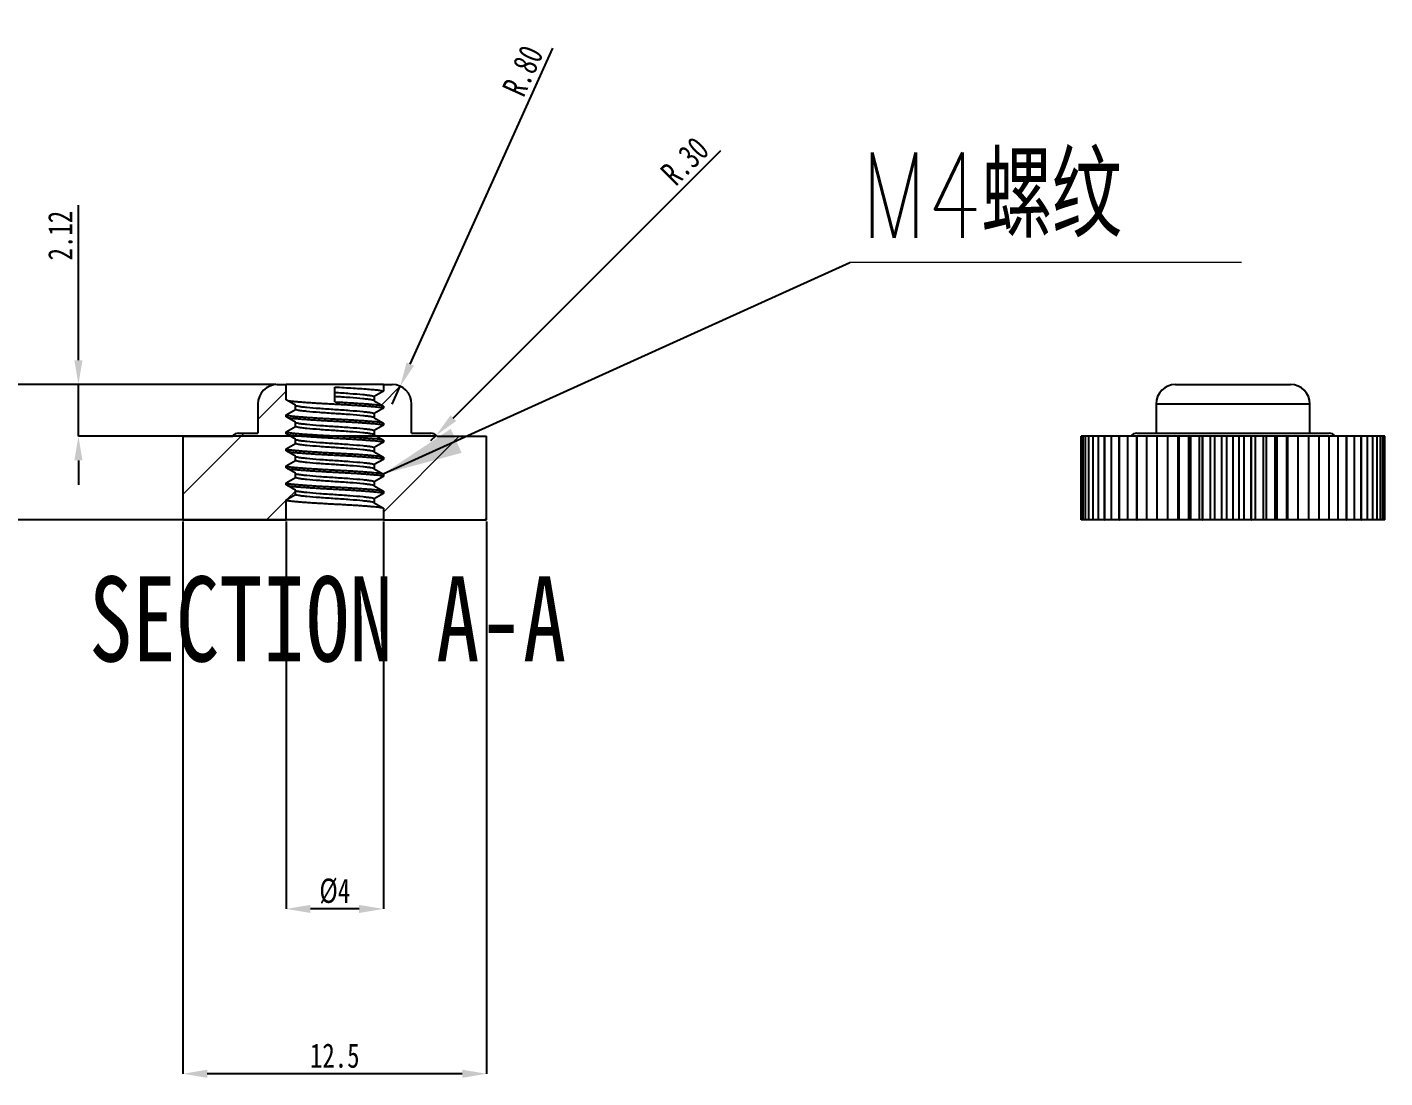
# Model space of a CAD drawing. Header units: millimetres. Extents: x 1580 to 3807, y -141 to 840.
# Drawn here: x 3500.5 to 3556.4, y 7.6 to 50.8 of the extents above; entities that cross this region are included whole.
import ezdxf

# ---------------------------------------------------------------- set-up
doc = ezdxf.new("R2010")
doc.units = ezdxf.units.MM
doc.header["$PDSIZE"] = -1
doc.styles.add('SLDTEXTSTYLE0', font='TXT', dxfattribs={"width": 0.75})
doc.styles.add('SLDTEXTSTYLE3', font='TXT', dxfattribs={"width": 0.75, "bigfont": 'bigfont'})
doc.dimstyles.new('SLDDIMSTYLE2', dxfattribs={"dimtxt": 1, "dimasz": 1, "dimexe": 0, "dimexo": 0.0625, "dimgap": 0.25, "dimtad": 1, "dimrnd": 1e-09, "dimzin": 12, "dimdsep": 46, "dimtxsty": 'SLDTEXTSTYLE0', "dimsah": 1, "dimcen": 0.09, "dimadec": 0, "dimazin": 3, "dimtfac": 1, "dimtofl": 0, "dimtmove": 0, "dimatfit": 3, "dimfxl": 1, "dimfrac": 2, "dimtolj": 1, "dimtzin": 12, "dimarcsym": 0})
doc.dimstyles.new('SLDDIMSTYLE3', dxfattribs={"dimtxt": 1, "dimasz": 1, "dimexe": 0, "dimexo": 0.0625, "dimgap": 0.25, "dimtad": 1, "dimrnd": 1e-09, "dimzin": 4, "dimdsep": 46, "dimtxsty": 'SLDTEXTSTYLE0', "dimsah": 1, "dimcen": 0.09, "dimadec": 0, "dimazin": 1, "dimtfac": 1, "dimtmove": 0, "dimatfit": 0, "dimfxl": 1, "dimfrac": 2, "dimtolj": 1, "dimtzin": 12, "dimarcsym": 0})
doc.dimstyles.new('SLDDIMSTYLE4', dxfattribs={"dimtxt": 1, "dimasz": 1, "dimexe": 0, "dimexo": 0.0625, "dimgap": 0.25, "dimtad": 1, "dimrnd": 1e-09, "dimzin": 12, "dimdsep": 46, "dimtxsty": 'SLDTEXTSTYLE0', "dimsah": 1, "dimcen": 0, "dimadec": 0, "dimazin": 3, "dimtfac": 1, "dimtmove": 0, "dimatfit": 3, "dimfxl": 1, "dimfrac": 2, "dimtolj": 1, "dimtzin": 12, "dimarcsym": 0})
doc.dimstyles.new('SLDDIMSTYLE5', dxfattribs={"dimtxt": 0.18, "dimasz": 3.302, "dimexe": 0, "dimexo": 0.0625, "dimgap": 0, "dimtad": 0, "dimtih": 1, "dimtoh": 1, "dimdec": 0, "dimrnd": 1e-09, "dimzin": 0, "dimdsep": 46, "dimtxsty": 'Standard', "dimsah": 1, "dimcen": 0.09, "dimadec": 0, "dimazin": 0, "dimtfac": 3.302, "dimtdec": 0, "dimtofl": 0, "dimtmove": 0, "dimatfit": 3, "dimfxl": 1, "dimfrac": 2, "dimtolj": 1, "dimtzin": 0, "dimarcsym": 0})
pattern_1 = [(45, (3429.3836, -77.3503), (-2.245064, 2.245064), [])]

# ---------------------------------------------------------------- blocks, each defined once
blk = doc.blocks.new('*D74')
at = {"color": 0, "linetype": 'Continuous', "lineweight": -2, "transparency": 16777216}
for p, q in [((3506.911, 30.492), (3506.911, 7.773)), ((3519.411, 30.492), (3519.411, 7.773)), ((3518.411, 7.773), (3507.911, 7.773))]:
    blk.add_line(p, q, dxfattribs=at)
at = {"color": 0, "linetype": 'Continuous', "transparency": 16777216}
for points in [[(3507.911, 7.939), (3507.911, 7.606), (3506.911, 7.773)], [(3518.411, 7.939), (3518.411, 7.606), (3519.411, 7.773)]]:
    blk.add_solid(points, dxfattribs=at)
at = {"layer": 'Defpoints', "color": 0, "linetype": 'Continuous', "transparency": 16777216}
for p in [(3506.911, 30.555), (3519.411, 30.555), (3506.911, 7.773)]:
    blk.add_point(p, dxfattribs=at)
at = {"color": 0, "linetype": 'Continuous', "lineweight": 18, "transparency": 16777216, "insert": (3513.161, 9.023), "char_height": 1, "attachment_point": 2, "style": 'SLDTEXTSTYLE0'}
blk.add_mtext('\\A1;12.5', dxfattribs=at)
blk = doc.blocks.new('*D75')
at = {"color": 0, "linetype": 'Continuous', "lineweight": -2, "transparency": 16777216}
for p, q in [((3518.041, 34.744), (3529.05, 45.753)), ((3517.121, 33.825), (3517.334, 34.037))]:
    blk.add_line(p, q, dxfattribs=at)
at = {"color": 0, "linetype": 'Continuous', "transparency": 16777216}
blk.add_solid([(3517.923, 34.862), (3518.159, 34.626), (3517.334, 34.037)], dxfattribs=at)
at = {"layer": 'Defpoints', "color": 0, "linetype": 'Continuous', "transparency": 16777216}
for p in [(3517.121, 33.825), (3517.334, 34.037)]:
    blk.add_point(p, dxfattribs=at)
at = {"color": 0, "linetype": 'Continuous', "lineweight": 18, "transparency": 16777216, "insert": (3526.487, 44.958), "char_height": 1, "attachment_point": 1, "rotation": 45, "style": 'SLDTEXTSTYLE0'}
blk.add_mtext('\\A1;R.30', dxfattribs=at)
blk = doc.blocks.new('*D76')
at = {"color": 0, "linetype": 'Continuous', "lineweight": -2, "transparency": 16777216}
for p, q in [((3496.911, 36.125), (3496.911, 43.628)), ((3510.734, 36.125), (3496.911, 36.125)), ((3496.911, 31.555), (3496.911, 35.125)), ((3511.099, 30.555), (3496.911, 30.555))]:
    blk.add_line(p, q, dxfattribs=at)
at = {"color": 0, "linetype": 'Continuous', "transparency": 16777216}
for points in [[(3496.745, 35.125), (3497.078, 35.125), (3496.911, 36.125)], [(3496.745, 31.555), (3497.078, 31.555), (3496.911, 30.555)]]:
    blk.add_solid(points, dxfattribs=at)
at = {"layer": 'Defpoints', "color": 0, "linetype": 'Continuous', "transparency": 16777216}
for p in [(3496.911, 36.125), (3510.796, 36.125), (3511.161, 30.555)]:
    blk.add_point(p, dxfattribs=at)
at = {"color": 0, "linetype": 'Continuous', "lineweight": 18, "transparency": 16777216, "insert": (3495.661, 42.253), "char_height": 1, "attachment_point": 2, "rotation": 90, "style": 'SLDTEXTSTYLE0'}
blk.add_mtext('\\A1;5.57', dxfattribs=at)
blk = doc.blocks.new('*D77')
at = {"color": 0, "linetype": 'Continuous', "lineweight": -2, "transparency": 16777216}
for p, q in [((3502.609, 37.125), (3502.609, 43.503)), ((3510.734, 36.125), (3502.609, 36.125)), ((3502.609, 34.005), (3502.609, 36.125)), ((3517.299, 34.005), (3502.609, 34.005)), ((3502.609, 33.005), (3502.609, 32.005))]:
    blk.add_line(p, q, dxfattribs=at)
at = {"color": 0, "linetype": 'Continuous', "transparency": 16777216}
for points in [[(3502.443, 37.125), (3502.776, 37.125), (3502.609, 36.125)], [(3502.443, 33.005), (3502.776, 33.005), (3502.609, 34.005)]]:
    blk.add_solid(points, dxfattribs=at)
at = {"layer": 'Defpoints', "color": 0, "linetype": 'Continuous', "transparency": 16777216}
for p in [(3502.609, 36.125), (3510.796, 36.125), (3517.361, 34.005)]:
    blk.add_point(p, dxfattribs=at)
at = {"color": 0, "linetype": 'Continuous', "lineweight": 18, "transparency": 16777216, "insert": (3501.359, 42.253), "char_height": 1, "attachment_point": 2, "rotation": 90, "style": 'SLDTEXTSTYLE0'}
blk.add_mtext('\\A1;2.12', dxfattribs=at)
blk = doc.blocks.new('*D78')
at = {"color": 0, "linetype": 'Continuous', "lineweight": -2, "transparency": 16777216}
for p, q in [((3516.267, 36.965), (3522.138, 49.964)), ((3515.526, 35.325), (3515.856, 36.054))]:
    blk.add_line(p, q, dxfattribs=at)
at = {"color": 0, "linetype": 'Continuous', "transparency": 16777216}
blk.add_solid([(3516.115, 37.034), (3516.419, 36.897), (3515.856, 36.054)], dxfattribs=at)
at = {"layer": 'Defpoints', "color": 0, "linetype": 'Continuous', "transparency": 16777216}
for p in [(3515.856, 36.054), (3515.526, 35.325)]:
    blk.add_point(p, dxfattribs=at)
at = {"color": 0, "linetype": 'Continuous', "lineweight": 18, "transparency": 16777216, "insert": (3520.021, 48.314), "char_height": 1, "attachment_point": 1, "rotation": 65.6955, "style": 'SLDTEXTSTYLE0'}
blk.add_mtext('\\A1;R.80', dxfattribs=at)
blk = doc.blocks.new('*D79')
at = {"color": 0, "linetype": 'Continuous', "lineweight": -2, "transparency": 16777216}
for p, q in [((3511.161, 30.492), (3511.161, 14.555)), ((3515.161, 30.492), (3515.161, 14.555)), ((3514.161, 14.555), (3512.161, 14.555))]:
    blk.add_line(p, q, dxfattribs=at)
at = {"color": 0, "linetype": 'Continuous', "transparency": 16777216}
for points in [[(3512.161, 14.721), (3512.161, 14.388), (3511.161, 14.555)], [(3514.161, 14.721), (3514.161, 14.388), (3515.161, 14.555)]]:
    blk.add_solid(points, dxfattribs=at)
at = {"layer": 'Defpoints', "color": 0, "linetype": 'Continuous', "transparency": 16777216}
for p in [(3511.161, 30.555), (3515.161, 30.555), (3511.161, 14.555)]:
    blk.add_point(p, dxfattribs=at)
at = {"color": 0, "linetype": 'Continuous', "lineweight": 18, "transparency": 16777216, "insert": (3513.161, 15.805), "char_height": 1, "attachment_point": 2, "style": 'SLDTEXTSTYLE0'}
blk.add_mtext('\\A1;%%c4', dxfattribs=at)
blk = doc.blocks.new('SW_NOTE_0')
at = {"color": 0, "linetype": 'Continuous', "lineweight": 0}
blk.add_line((16.126, 0), (0, 0), dxfattribs=at)
at = {"color": 0, "linetype": 'Continuous', "lineweight": 0, "insert": (0.475, 4.516), "char_height": 3.5, "attachment_point": 1, "style": 'SLDTEXTSTYLE3'}
blk.add_mtext('M4螺纹', dxfattribs=at)

msp = doc.modelspace()

# ---------------------------------------------------------------- hatches: boundary and pattern name
at = {"linetype": 'Continuous', "lineweight": 18}
h = msp.add_hatch(dxfattribs=at)
h.set_pattern_fill('ANSI31', style=0)
h.set_pattern_definition(pattern_1)
edge = h.paths.add_edge_path(flags=0)
edge.add_line((3511.54, 35.281), (3511.161, 35.5))
edge.add_line((3511.161, 35.5), (3511.161, 36.125))
edge.add_line((3511.161, 36.125), (3510.796, 36.125))
edge.add_arc((3510.796, 35.325), 0.8, 90, 180)
edge.add_line((3509.996, 35.325), (3509.996, 34.125))
edge.add_line((3509.996, 34.125), (3509.201, 34.125))
edge.add_arc((3509.201, 33.825), 0.3, 90, 143.1301)
edge.add_line((3508.961, 34.005), (3506.911, 34.005))
edge.add_line((3506.911, 34.005), (3506.911, 30.555))
edge.add_line((3506.911, 30.555), (3511.161, 30.555))
edge.add_line((3511.161, 30.555), (3511.161, 31.387))
edge.add_line((3511.161, 31.387), (3511.54, 31.606))
edge.add_line((3511.54, 31.606), (3511.54, 31.781))
edge.add_line((3511.54, 31.781), (3511.161, 32))
edge.add_line((3511.161, 32), (3511.161, 32.087))
edge.add_line((3511.161, 32.087), (3511.54, 32.306))
edge.add_line((3511.54, 32.306), (3511.54, 32.481))
edge.add_line((3511.54, 32.481), (3511.161, 32.7))
edge.add_line((3511.161, 32.7), (3511.161, 32.787))
edge.add_line((3511.161, 32.787), (3511.54, 33.006))
edge.add_line((3511.54, 33.006), (3511.54, 33.181))
edge.add_line((3511.54, 33.181), (3511.161, 33.4))
edge.add_line((3511.161, 33.4), (3511.161, 33.487))
edge.add_line((3511.161, 33.487), (3511.54, 33.706))
edge.add_line((3511.54, 33.706), (3511.54, 33.881))
edge.add_line((3511.54, 33.881), (3511.161, 34.1))
edge.add_line((3511.161, 34.1), (3511.161, 34.187))
edge.add_line((3511.161, 34.187), (3511.54, 34.406))
edge.add_line((3511.54, 34.406), (3511.54, 34.581))
edge.add_line((3511.54, 34.581), (3511.161, 34.8))
edge.add_line((3511.161, 34.8), (3511.161, 34.887))
edge.add_line((3511.161, 34.887), (3511.54, 35.106))
edge.add_line((3511.54, 35.106), (3511.54, 35.281))
h = msp.add_hatch(dxfattribs=at)
h.set_pattern_fill('ANSI31', style=0)
h.set_pattern_definition(pattern_1)
edge = h.paths.add_edge_path(flags=0)
edge.add_line((3515.161, 36.125), (3515.161, 35.85))
edge.add_line((3515.161, 35.85), (3514.783, 35.631))
edge.add_line((3514.783, 35.631), (3514.783, 35.456))
edge.add_line((3514.783, 35.456), (3515.161, 35.237))
edge.add_line((3515.161, 35.237), (3515.161, 35.15))
edge.add_line((3515.161, 35.15), (3514.783, 34.931))
edge.add_line((3514.783, 34.931), (3514.783, 34.756))
edge.add_line((3514.783, 34.756), (3515.161, 34.537))
edge.add_line((3515.161, 34.537), (3515.161, 34.45))
edge.add_line((3515.161, 34.45), (3514.783, 34.231))
edge.add_line((3514.783, 34.231), (3514.783, 34.056))
edge.add_line((3514.783, 34.056), (3515.161, 33.837))
edge.add_line((3515.161, 33.837), (3515.161, 33.75))
edge.add_line((3515.161, 33.75), (3514.783, 33.531))
edge.add_line((3514.783, 33.531), (3514.783, 33.356))
edge.add_line((3514.783, 33.356), (3515.161, 33.137))
edge.add_line((3515.161, 33.137), (3515.161, 33.05))
edge.add_line((3515.161, 33.05), (3514.783, 32.831))
edge.add_line((3514.783, 32.831), (3514.783, 32.656))
edge.add_line((3514.783, 32.656), (3515.161, 32.437))
edge.add_line((3515.161, 32.437), (3515.161, 32.35))
edge.add_line((3515.161, 32.35), (3514.783, 32.131))
edge.add_line((3514.783, 32.131), (3514.783, 31.956))
edge.add_line((3514.783, 31.956), (3515.161, 31.737))
edge.add_line((3515.161, 31.737), (3515.161, 31.65))
edge.add_line((3515.161, 31.65), (3514.783, 31.431))
edge.add_line((3514.783, 31.431), (3514.783, 31.256))
edge.add_line((3514.783, 31.256), (3515.161, 31.037))
edge.add_line((3515.161, 31.037), (3515.161, 30.555))
edge.add_line((3515.161, 30.555), (3519.411, 30.555))
edge.add_line((3519.411, 30.555), (3519.411, 34.005))
edge.add_line((3519.411, 34.005), (3517.361, 34.005))
edge.add_arc((3517.121, 33.825), 0.3, 36.8699, 90)
edge.add_line((3517.121, 34.125), (3516.326, 34.125))
edge.add_line((3516.326, 34.125), (3516.326, 35.325))
edge.add_arc((3515.526, 35.325), 0.8, 0, 90)
edge.add_line((3515.526, 36.125), (3515.161, 36.125))

# ---------------------------------------------------------------- linework, layer by layer
at = {"color": 7, "linetype": 'Continuous', "lineweight": 25}
for p, q in [((3510.796, 36.125), (3511.161, 36.125)), ((3511.161, 35.5), (3511.161, 36.125)), ((3515.161, 36.125), (3511.161, 36.125)), ((3513.161, 35.806), (3513.161, 36.025)), ((3513.161, 35.631), (3513.161, 35.806)), ((3515.161, 35.85), (3514.783, 35.631)), ((3515.161, 36.125), (3515.526, 36.125)), ((3515.161, 36.125), (3515.161, 35.85)), ((3547.769, 36.125), (3552.499, 36.125)), ((3509.996, 35.325), (3509.996, 34.125)), ((3511.54, 35.281), (3511.161, 35.5)), ((3511.54, 35.106), (3511.54, 35.281)), ((3513.161, 35.412), (3513.161, 35.631)), ((3514.783, 35.631), (3514.783, 35.456)), ((3514.783, 35.456), (3515.161, 35.237)), ((3515.161, 35.237), (3515.161, 35.15)), ((3516.326, 34.125), (3516.326, 35.325)), ((3546.969, 35.325), (3546.969, 34.125)), ((3553.299, 35.325), (3546.969, 35.325)), ((3553.299, 34.125), (3553.299, 35.325)), ((3511.161, 34.887), (3511.54, 35.106)), ((3511.161, 34.8), (3511.161, 34.887)), ((3511.54, 34.581), (3511.161, 34.8)), ((3515.161, 35.15), (3514.783, 34.931)), ((3514.783, 34.931), (3514.783, 34.756)), ((3514.783, 34.756), (3515.161, 34.537)), ((3509.201, 34.125), (3509.996, 34.125)), ((3511.161, 34.187), (3511.54, 34.406)), ((3511.161, 34.1), (3511.161, 34.187)), ((3511.54, 33.881), (3511.161, 34.1)), ((3511.54, 34.406), (3511.54, 34.581)), ((3515.161, 34.45), (3514.783, 34.231)), ((3514.783, 34.231), (3514.783, 34.056)), ((3515.161, 34.537), (3515.161, 34.45)), ((3516.326, 34.125), (3517.121, 34.125)), ((3546.174, 34.125), (3554.094, 34.125)), ((3506.911, 34.005), (3506.911, 30.555)), ((3506.911, 34.005), (3508.961, 34.005)), ((3511.161, 33.487), (3511.54, 33.706)), ((3511.54, 33.706), (3511.54, 33.881)), ((3514.783, 34.056), (3515.161, 33.837)), ((3515.161, 33.75), (3514.783, 33.531)), ((3514.783, 33.531), (3514.783, 33.356)), ((3515.161, 33.837), (3515.161, 33.75)), ((3517.361, 34.005), (3519.411, 34.005)), ((3519.411, 30.555), (3519.411, 34.005)), ((3543.884, 30.555), (3543.884, 34.005)), ((3543.904, 34.005), (3543.884, 34.005)), ((3543.884, 30.555), (3543.884, 34.005)), ((3543.904, 30.555), (3543.904, 34.005)), ((3543.964, 34.005), (3543.904, 34.005)), ((3543.904, 30.555), (3543.904, 34.005)), ((3543.904, 34.005), (3543.904, 34.005)), ((3543.964, 30.555), (3543.964, 34.005)), ((3543.964, 34.005), (3543.965, 34.005)), ((3543.965, 30.555), (3543.965, 34.005)), ((3544.065, 34.005), (3543.965, 34.005)), ((3544.065, 30.555), (3544.065, 34.005)), ((3544.065, 34.005), (3544.066, 34.005)), ((3544.066, 30.555), (3544.066, 34.005)), ((3544.205, 34.005), (3544.066, 34.005)), ((3544.205, 30.555), (3544.205, 34.005)), ((3544.205, 34.005), (3544.206, 34.005)), ((3544.206, 30.555), (3544.206, 34.005)), ((3544.383, 34.005), (3544.206, 34.005)), ((3544.383, 30.555), (3544.383, 34.005)), ((3544.383, 34.005), (3544.384, 34.005)), ((3544.384, 30.555), (3544.384, 34.005)), ((3544.599, 34.005), (3544.384, 34.005)), ((3544.599, 30.555), (3544.599, 34.005)), ((3544.599, 34.005), (3544.6, 34.005)), ((3544.6, 30.555), (3544.6, 34.005)), ((3544.85, 34.005), (3544.6, 34.005)), ((3544.85, 30.555), (3544.85, 34.005)), ((3544.85, 34.005), (3544.852, 34.005)), ((3544.852, 30.555), (3544.852, 34.005)), ((3545.136, 34.005), (3544.852, 34.005)), ((3545.136, 30.555), (3545.136, 34.005)), ((3545.136, 34.005), (3545.138, 34.005)), ((3545.138, 30.555), (3545.138, 34.005)), ((3545.454, 34.005), (3545.138, 34.005)), ((3545.454, 30.555), (3545.454, 34.005)), ((3545.454, 34.005), (3545.456, 34.005)), ((3545.456, 30.555), (3545.456, 34.005)), ((3545.803, 34.005), (3545.456, 34.005)), ((3545.803, 30.555), (3545.803, 34.005)), ((3545.803, 34.005), (3545.805, 34.005)), ((3545.805, 30.555), (3545.805, 34.005)), ((3546.179, 34.005), (3545.805, 34.005)), ((3546.179, 30.555), (3546.179, 34.005)), ((3546.179, 34.005), (3546.182, 34.005)), ((3546.182, 30.555), (3546.182, 34.005)), ((3546.582, 34.005), (3546.182, 34.005)), ((3546.582, 30.555), (3546.582, 34.005)), ((3546.582, 34.005), (3546.585, 34.005)), ((3546.585, 30.555), (3546.585, 34.005)), ((3547.007, 34.005), (3546.585, 34.005)), ((3547.007, 30.555), (3547.007, 34.005)), ((3547.007, 34.005), (3547.01, 34.005)), ((3547.01, 30.555), (3547.01, 34.005)), ((3547.453, 34.005), (3547.01, 34.005)), ((3547.453, 30.555), (3547.453, 34.005)), ((3547.453, 34.005), (3547.456, 34.005)), ((3547.456, 30.555), (3547.456, 34.005)), ((3547.882, 34.005), (3547.456, 34.005)), ((3547.882, 30.555), (3547.882, 34.005)), ((3547.916, 34.005), (3547.882, 34.005)), ((3547.916, 30.555), (3547.916, 34.005)), ((3547.916, 34.005), (3547.919, 34.005)), ((3547.919, 30.555), (3547.919, 34.005)), ((3548.314, 34.005), (3547.919, 34.005)), ((3548.314, 30.555), (3548.314, 34.005)), ((3548.393, 34.005), (3548.314, 34.005)), ((3548.393, 30.555), (3548.393, 34.005)), ((3548.393, 34.005), (3548.396, 34.005)), ((3548.396, 30.555), (3548.396, 34.005)), ((3548.759, 34.005), (3548.396, 34.005)), ((3548.759, 30.555), (3548.759, 34.005)), ((3548.882, 34.005), (3548.759, 34.005)), ((3548.882, 30.555), (3548.882, 34.005)), ((3548.882, 34.005), (3548.885, 34.005)), ((3548.885, 30.555), (3548.885, 34.005)), ((3549.212, 34.005), (3548.885, 34.005)), ((3549.212, 30.555), (3549.212, 34.005)), ((3549.379, 34.005), (3549.212, 34.005)), ((3549.379, 30.555), (3549.379, 34.005)), ((3549.379, 34.005), (3549.382, 34.005)), ((3549.382, 30.555), (3549.382, 34.005)), ((3549.671, 34.005), (3549.382, 34.005)), ((3549.671, 30.555), (3549.671, 34.005)), ((3549.88, 34.005), (3549.671, 34.005)), ((3549.88, 30.555), (3549.88, 34.005)), ((3549.88, 34.005), (3549.884, 34.005)), ((3549.884, 30.555), (3549.884, 34.005)), ((3550.134, 34.005), (3549.884, 34.005)), ((3550.134, 30.555), (3550.134, 34.005)), ((3550.384, 34.005), (3550.134, 34.005)), ((3550.384, 30.555), (3550.384, 34.005)), ((3550.384, 34.005), (3550.387, 34.005)), ((3550.387, 30.555), (3550.387, 34.005)), ((3550.596, 34.005), (3550.387, 34.005)), ((3550.596, 30.555), (3550.596, 34.005)), ((3550.885, 34.005), (3550.596, 34.005)), ((3550.885, 30.555), (3550.885, 34.005)), ((3550.885, 34.005), (3550.889, 34.005)), ((3550.889, 30.555), (3550.889, 34.005)), ((3551.055, 34.005), (3550.889, 34.005)), ((3551.055, 30.555), (3551.055, 34.005)), ((3551.382, 34.005), (3551.055, 34.005)), ((3551.382, 30.555), (3551.382, 34.005)), ((3551.382, 34.005), (3551.385, 34.005)), ((3551.385, 30.555), (3551.385, 34.005)), ((3551.508, 34.005), (3551.385, 34.005)), ((3551.508, 30.555), (3551.508, 34.005)), ((3551.871, 34.005), (3551.508, 34.005)), ((3551.871, 30.555), (3551.871, 34.005)), ((3551.871, 34.005), (3551.874, 34.005)), ((3551.874, 30.555), (3551.874, 34.005)), ((3551.953, 34.005), (3551.874, 34.005)), ((3551.953, 30.555), (3551.953, 34.005)), ((3552.348, 34.005), (3551.953, 34.005)), ((3552.348, 30.555), (3552.348, 34.005)), ((3552.348, 34.005), (3552.351, 34.005)), ((3552.351, 30.555), (3552.351, 34.005)), ((3552.385, 34.005), (3552.351, 34.005)), ((3552.385, 30.555), (3552.385, 34.005)), ((3552.811, 34.005), (3552.385, 34.005)), ((3552.811, 30.555), (3552.811, 34.005)), ((3552.811, 34.005), (3552.814, 34.005)), ((3552.814, 30.555), (3552.814, 34.005)), ((3553.257, 34.005), (3552.814, 34.005)), ((3553.257, 30.555), (3553.257, 34.005)), ((3553.257, 34.005), (3553.26, 34.005)), ((3553.26, 30.555), (3553.26, 34.005)), ((3553.683, 34.005), (3553.26, 34.005)), ((3553.683, 30.555), (3553.683, 34.005)), ((3553.683, 34.005), (3553.685, 34.005)), ((3553.685, 30.555), (3553.685, 34.005)), ((3554.085, 34.005), (3553.685, 34.005)), ((3554.085, 30.555), (3554.085, 34.005)), ((3554.085, 34.005), (3554.088, 34.005)), ((3554.088, 30.555), (3554.088, 34.005)), ((3554.462, 34.005), (3554.088, 34.005)), ((3554.462, 30.555), (3554.462, 34.005)), ((3554.462, 34.005), (3554.464, 34.005)), ((3554.464, 30.555), (3554.464, 34.005)), ((3554.811, 34.005), (3554.464, 34.005)), ((3554.811, 30.555), (3554.811, 34.005)), ((3554.811, 34.005), (3554.813, 34.005)), ((3554.813, 30.555), (3554.813, 34.005)), ((3555.129, 34.005), (3554.813, 34.005)), ((3555.129, 30.555), (3555.129, 34.005)), ((3555.129, 34.005), (3555.131, 34.005)), ((3555.131, 30.555), (3555.131, 34.005)), ((3555.415, 34.005), (3555.131, 34.005)), ((3555.415, 30.555), (3555.415, 34.005)), ((3555.415, 34.005), (3555.417, 34.005)), ((3555.417, 30.555), (3555.417, 34.005)), ((3555.667, 34.005), (3555.417, 34.005)), ((3555.667, 30.555), (3555.667, 34.005)), ((3555.667, 34.005), (3555.668, 34.005)), ((3555.668, 30.555), (3555.668, 34.005)), ((3555.883, 34.005), (3555.668, 34.005)), ((3555.883, 30.555), (3555.883, 34.005)), ((3555.883, 34.005), (3555.884, 34.005)), ((3555.884, 30.555), (3555.884, 34.005)), ((3556.061, 34.005), (3555.884, 34.005)), ((3556.061, 30.555), (3556.061, 34.005)), ((3556.061, 34.005), (3556.062, 34.005)), ((3556.062, 30.555), (3556.062, 34.005)), ((3556.202, 34.005), (3556.062, 34.005)), ((3556.202, 30.555), (3556.202, 34.005)), ((3556.202, 30.555), (3556.202, 34.005)), ((3556.202, 34.005), (3556.202, 34.005)), ((3556.302, 34.005), (3556.202, 34.005)), ((3556.302, 30.555), (3556.302, 34.005)), ((3556.302, 34.005), (3556.303, 34.005)), ((3556.303, 30.555), (3556.303, 34.005)), ((3556.363, 34.005), (3556.303, 34.005)), ((3556.363, 30.555), (3556.363, 34.005)), ((3556.363, 30.555), (3556.363, 34.005)), ((3556.363, 34.005), (3556.363, 34.005)), ((3556.384, 34.005), (3556.363, 34.005)), ((3556.384, 30.555), (3556.384, 34.005)), ((3511.161, 33.4), (3511.161, 33.487)), ((3511.54, 33.181), (3511.161, 33.4)), ((3511.161, 32.787), (3511.54, 33.006)), ((3511.54, 33.006), (3511.54, 33.181)), ((3514.783, 33.356), (3515.161, 33.137)), ((3515.161, 33.05), (3514.783, 32.831)), ((3515.161, 33.137), (3515.161, 33.05)), ((3511.161, 32.7), (3511.161, 32.787)), ((3511.54, 32.481), (3511.161, 32.7)), ((3511.54, 32.306), (3511.54, 32.481)), ((3514.783, 32.831), (3514.783, 32.656)), ((3514.783, 32.656), (3515.161, 32.437)), ((3515.161, 32.437), (3515.161, 32.35)), ((3511.161, 32.087), (3511.54, 32.306)), ((3511.161, 32), (3511.161, 32.087)), ((3511.54, 31.781), (3511.161, 32)), ((3515.161, 32.35), (3514.783, 32.131)), ((3514.783, 32.131), (3514.783, 31.956)), ((3514.783, 31.956), (3515.161, 31.737)), ((3511.161, 31.387), (3511.54, 31.606)), ((3511.161, 30.555), (3511.161, 31.387)), ((3511.54, 31.606), (3511.54, 31.781)), ((3515.161, 31.65), (3514.783, 31.431)), ((3514.783, 31.431), (3514.783, 31.256)), ((3515.161, 31.737), (3515.161, 31.65)), ((3514.783, 31.256), (3515.161, 31.037)), ((3515.161, 31.037), (3515.161, 30.555)), ((3506.911, 30.555), (3511.161, 30.555)), ((3515.161, 30.555), (3511.161, 30.555)), ((3515.161, 30.555), (3519.411, 30.555)), ((3543.904, 30.555), (3543.884, 30.555)), ((3543.964, 30.555), (3543.904, 30.555)), ((3543.904, 30.555), (3543.904, 30.555)), ((3543.964, 30.555), (3543.965, 30.555)), ((3544.065, 30.555), (3543.965, 30.555)), ((3544.065, 30.555), (3544.066, 30.555)), ((3544.205, 30.555), (3544.066, 30.555)), ((3544.205, 30.555), (3544.206, 30.555)), ((3544.383, 30.555), (3544.206, 30.555)), ((3544.383, 30.555), (3544.384, 30.555)), ((3544.599, 30.555), (3544.384, 30.555)), ((3544.599, 30.555), (3544.6, 30.555)), ((3544.85, 30.555), (3544.6, 30.555)), ((3544.85, 30.555), (3544.852, 30.555)), ((3545.136, 30.555), (3544.852, 30.555)), ((3545.136, 30.555), (3545.138, 30.555)), ((3545.454, 30.555), (3545.138, 30.555)), ((3545.454, 30.555), (3545.456, 30.555)), ((3545.803, 30.555), (3545.456, 30.555)), ((3545.803, 30.555), (3545.805, 30.555)), ((3546.179, 30.555), (3545.805, 30.555)), ((3546.179, 30.555), (3546.182, 30.555)), ((3546.582, 30.555), (3546.182, 30.555)), ((3546.582, 30.555), (3546.585, 30.555)), ((3547.007, 30.555), (3546.585, 30.555)), ((3547.007, 30.555), (3547.01, 30.555)), ((3547.453, 30.555), (3547.01, 30.555)), ((3547.453, 30.555), (3547.456, 30.555)), ((3547.882, 30.555), (3547.456, 30.555)), ((3547.916, 30.555), (3547.882, 30.555)), ((3547.916, 30.555), (3547.919, 30.555)), ((3548.314, 30.555), (3547.919, 30.555)), ((3548.393, 30.555), (3548.314, 30.555)), ((3548.393, 30.555), (3548.396, 30.555)), ((3548.759, 30.555), (3548.396, 30.555)), ((3548.882, 30.555), (3548.759, 30.555)), ((3548.882, 30.555), (3548.885, 30.555)), ((3549.212, 30.555), (3548.885, 30.555)), ((3549.379, 30.555), (3549.212, 30.555)), ((3549.379, 30.555), (3549.382, 30.555)), ((3549.671, 30.555), (3549.382, 30.555)), ((3549.88, 30.555), (3549.671, 30.555)), ((3549.88, 30.555), (3549.884, 30.555)), ((3550.134, 30.555), (3549.884, 30.555)), ((3550.384, 30.555), (3550.134, 30.555)), ((3550.384, 30.555), (3550.387, 30.555)), ((3550.596, 30.555), (3550.387, 30.555)), ((3550.885, 30.555), (3550.596, 30.555)), ((3550.885, 30.555), (3550.889, 30.555)), ((3551.055, 30.555), (3550.889, 30.555)), ((3551.382, 30.555), (3551.055, 30.555)), ((3551.382, 30.555), (3551.385, 30.555)), ((3551.508, 30.555), (3551.385, 30.555)), ((3551.871, 30.555), (3551.508, 30.555)), ((3551.871, 30.555), (3551.874, 30.555)), ((3551.953, 30.555), (3551.874, 30.555)), ((3552.348, 30.555), (3551.953, 30.555)), ((3552.348, 30.555), (3552.351, 30.555)), ((3552.385, 30.555), (3552.351, 30.555)), ((3552.811, 30.555), (3552.385, 30.555)), ((3552.811, 30.555), (3552.814, 30.555)), ((3553.257, 30.555), (3552.814, 30.555)), ((3553.257, 30.555), (3553.26, 30.555)), ((3553.683, 30.555), (3553.26, 30.555)), ((3553.683, 30.555), (3553.685, 30.555)), ((3554.085, 30.555), (3553.685, 30.555)), ((3554.085, 30.555), (3554.088, 30.555)), ((3554.462, 30.555), (3554.088, 30.555)), ((3554.462, 30.555), (3554.464, 30.555)), ((3554.811, 30.555), (3554.464, 30.555)), ((3554.811, 30.555), (3554.813, 30.555)), ((3555.129, 30.555), (3554.813, 30.555)), ((3555.129, 30.555), (3555.131, 30.555)), ((3555.415, 30.555), (3555.131, 30.555)), ((3555.415, 30.555), (3555.417, 30.555)), ((3555.667, 30.555), (3555.417, 30.555)), ((3555.667, 30.555), (3555.668, 30.555)), ((3555.883, 30.555), (3555.668, 30.555)), ((3555.883, 30.555), (3555.884, 30.555)), ((3556.061, 30.555), (3555.884, 30.555)), ((3556.061, 30.555), (3556.062, 30.555)), ((3556.202, 30.555), (3556.062, 30.555)), ((3556.202, 30.555), (3556.202, 30.555)), ((3556.302, 30.555), (3556.202, 30.555)), ((3556.302, 30.555), (3556.303, 30.555)), ((3556.363, 30.555), (3556.303, 30.555)), ((3556.363, 30.555), (3556.363, 30.555)), ((3556.384, 30.555), (3556.363, 30.555))]:
    msp.add_line(p, q, dxfattribs=at)
for centre, radius, start, end in [((3510.796, 35.325), 0.8, 90, 180), ((3515.526, 35.325), 0.8, 0, 90), ((3547.769, 35.325), 0.8, 90, 180), ((3552.499, 35.325), 0.8, 0, 90), ((3509.201, 33.825), 0.3, 90, 143.1301), ((3517.121, 33.825), 0.3, 36.8699, 90), ((3546.174, 33.825), 0.3, 90, 143.1301), ((3554.094, 33.825), 0.3, 36.8699, 90)]:
    msp.add_arc(centre, radius, start, end, dxfattribs=at)
for points, knots in [([(3513.161, 36.025), (3513.411, 36.012), (3513.675, 35.997), (3514.168, 35.966), (3514.397, 35.95), (3514.675, 35.928), (3514.757, 35.921), (3514.897, 35.908), (3514.956, 35.902), (3515.106, 35.881), (3515.161, 35.865), (3515.161, 35.85)], [0, 0, 0, 0, 0.25, 0.25, 0.5, 0.5, 0.625, 0.625, 0.75, 0.75, 1, 1, 1, 1]), ([(3513.161, 35.806), (3513.364, 35.793), (3513.578, 35.779), (3513.978, 35.748), (3514.163, 35.732), (3514.388, 35.709), (3514.455, 35.702), (3514.569, 35.689), (3514.616, 35.683), (3514.737, 35.662), (3514.783, 35.647), (3514.783, 35.631)], [0, 0, 0, 0, 0.25, 0.25, 0.5, 0.5, 0.625, 0.625, 0.75, 0.75, 1, 1, 1, 1]), ([(3511.197, 35.479), (3511.208, 35.475), (3511.234, 35.467), (3511.314, 35.454), (3511.428, 35.441), (3511.572, 35.428), (3511.744, 35.413), (3511.943, 35.398), (3512.166, 35.382), (3512.407, 35.367), (3512.658, 35.352), (3512.914, 35.337), (3513.171, 35.324), (3513.427, 35.311), (3513.683, 35.296), (3513.934, 35.281), (3514.173, 35.266), (3514.395, 35.25), (3514.593, 35.235), (3514.762, 35.221), (3514.902, 35.208), (3515.015, 35.194), (3515.098, 35.18), (3515.151, 35.165), (3515.158, 35.155), (3515.161, 35.15)], [0, 0, 0, 0, 0.030039, 0.074326, 0.117465, 0.160388, 0.204429, 0.249243, 0.294448, 0.33964, 0.384415, 0.428392, 0.471233, 0.514164, 0.55821, 0.603028, 0.648234, 0.693424, 0.738196, 0.782167, 0.824624, 0.867162, 0.9108, 0.955204, 1, 1, 1, 1]), ([(3511.54, 35.281), (3511.54, 35.265), (3511.586, 35.25), (3511.707, 35.229), (3511.754, 35.223), (3511.868, 35.209), (3511.935, 35.202), (3512.16, 35.18), (3512.345, 35.164), (3512.745, 35.133), (3512.959, 35.119), (3513.364, 35.093), (3513.578, 35.079), (3513.978, 35.048), (3514.163, 35.032), (3514.388, 35.009), (3514.455, 35.002), (3514.569, 34.989), (3514.616, 34.983), (3514.737, 34.962), (3514.783, 34.947), (3514.783, 34.931)], [0, 0, 0, 0, 0.125, 0.125, 0.1875, 0.1875, 0.25, 0.25, 0.375, 0.375, 0.5, 0.5, 0.625, 0.625, 0.75, 0.75, 0.8125, 0.8125, 0.875, 0.875, 1, 1, 1, 1]), ([(3514.783, 35.456), (3514.783, 35.472), (3514.737, 35.487), (3514.616, 35.508), (3514.569, 35.514), (3514.455, 35.527), (3514.388, 35.534), (3514.163, 35.557), (3513.978, 35.573), (3513.578, 35.604), (3513.364, 35.618), (3513.161, 35.631)], [0, 0, 0, 0, 0.25, 0.25, 0.375, 0.375, 0.5, 0.5, 0.75, 0.75, 1, 1, 1, 1]), ([(3513.161, 35.412), (3513.246, 35.408), (3513.418, 35.399), (3513.674, 35.385), (3513.925, 35.369), (3514.165, 35.354), (3514.387, 35.338), (3514.586, 35.323), (3514.757, 35.309), (3514.899, 35.295), (3515.012, 35.282), (3515.09, 35.27), (3515.115, 35.261), (3515.126, 35.258)], [0, 0, 0, 0, 0.091299, 0.184998, 0.280367, 0.376592, 0.472815, 0.568177, 0.661863, 0.753146, 0.844461, 0.938172, 1, 1, 1, 1]), ([(3511.161, 34.887), (3511.165, 34.882), (3511.172, 34.871), (3511.227, 34.856), (3511.313, 34.842), (3511.428, 34.828), (3511.572, 34.815), (3511.744, 34.801), (3511.943, 34.786), (3512.166, 34.77), (3512.407, 34.754), (3512.658, 34.739), (3512.914, 34.725), (3513.171, 34.712), (3513.427, 34.698), (3513.683, 34.684), (3513.934, 34.669), (3514.173, 34.653), (3514.395, 34.638), (3514.593, 34.623), (3514.762, 34.608), (3514.903, 34.595), (3515.014, 34.582), (3515.091, 34.569), (3515.116, 34.561), (3515.126, 34.558)], [0, 0, 0, 0, 0.045501, 0.090589, 0.134877, 0.178017, 0.22094, 0.264981, 0.309796, 0.355002, 0.400194, 0.444969, 0.488947, 0.531789, 0.57472, 0.618767, 0.663585, 0.708792, 0.753983, 0.798754, 0.842727, 0.885184, 0.927723, 0.971361, 1, 1, 1, 1]), ([(3511.198, 34.779), (3511.209, 34.775), (3511.237, 34.767), (3511.318, 34.754), (3511.433, 34.741), (3511.577, 34.727), (3511.75, 34.713), (3511.951, 34.698), (3512.174, 34.682), (3512.416, 34.666), (3512.668, 34.651), (3512.923, 34.637), (3513.18, 34.624), (3513.436, 34.61), (3513.692, 34.596), (3513.943, 34.581), (3514.182, 34.565), (3514.402, 34.55), (3514.599, 34.535), (3514.768, 34.52), (3514.908, 34.507), (3515.019, 34.494), (3515.1, 34.48), (3515.152, 34.465), (3515.158, 34.455), (3515.161, 34.45)], [0, 0, 0, 0, 0.03158, 0.075558, 0.118393, 0.161389, 0.205493, 0.250358, 0.295599, 0.340813, 0.385595, 0.429566, 0.472395, 0.515399, 0.559508, 0.604376, 0.649619, 0.694831, 0.73961, 0.783575, 0.826397, 0.869409, 0.912331, 0.955979, 1, 1, 1, 1]), ([(3514.783, 34.756), (3514.783, 34.772), (3514.737, 34.787), (3514.616, 34.808), (3514.569, 34.814), (3514.455, 34.827), (3514.388, 34.834), (3514.163, 34.857), (3513.978, 34.873), (3513.578, 34.904), (3513.364, 34.918), (3512.959, 34.944), (3512.745, 34.958), (3512.345, 34.989), (3512.16, 35.005), (3511.935, 35.027), (3511.868, 35.034), (3511.754, 35.048), (3511.707, 35.054), (3511.586, 35.075), (3511.54, 35.09), (3511.54, 35.106)], [0, 0, 0, 0, 0.125, 0.125, 0.1875, 0.1875, 0.25, 0.25, 0.375, 0.375, 0.5, 0.5, 0.625, 0.625, 0.75, 0.75, 0.8125, 0.8125, 0.875, 0.875, 1, 1, 1, 1]), ([(3511.161, 34.187), (3511.165, 34.182), (3511.173, 34.171), (3511.231, 34.156), (3511.317, 34.141), (3511.433, 34.128), (3511.577, 34.115), (3511.75, 34.1), (3511.951, 34.085), (3512.174, 34.069), (3512.416, 34.054), (3512.668, 34.039), (3512.923, 34.024), (3513.18, 34.011), (3513.436, 33.998), (3513.692, 33.983), (3513.943, 33.968), (3514.182, 33.953), (3514.402, 33.937), (3514.599, 33.922), (3514.768, 33.908), (3514.908, 33.895), (3515.018, 33.881), (3515.092, 33.869), (3515.116, 33.861), (3515.125, 33.858)], [0, 0, 0, 0, 0.048015, 0.092774, 0.136725, 0.179535, 0.222506, 0.266583, 0.311421, 0.356636, 0.401822, 0.446578, 0.490523, 0.533326, 0.576304, 0.620387, 0.665229, 0.710444, 0.755629, 0.800381, 0.84432, 0.887116, 0.930103, 0.972999, 1, 1, 1, 1]), ([(3511.54, 34.581), (3511.54, 34.565), (3511.586, 34.55), (3511.707, 34.529), (3511.754, 34.523), (3511.868, 34.509), (3511.935, 34.502), (3512.16, 34.48), (3512.345, 34.464), (3512.745, 34.433), (3512.959, 34.419), (3513.364, 34.393), (3513.578, 34.379), (3513.978, 34.348), (3514.163, 34.332), (3514.388, 34.309), (3514.455, 34.302), (3514.569, 34.289), (3514.616, 34.283), (3514.737, 34.262), (3514.783, 34.247), (3514.783, 34.231)], [0, 0, 0, 0, 0.125, 0.125, 0.1875, 0.1875, 0.25, 0.25, 0.375, 0.375, 0.5, 0.5, 0.625, 0.625, 0.75, 0.75, 0.8125, 0.8125, 0.875, 0.875, 1, 1, 1, 1]), ([(3514.783, 34.056), (3514.783, 34.072), (3514.737, 34.087), (3514.616, 34.108), (3514.569, 34.114), (3514.455, 34.127), (3514.388, 34.134), (3514.163, 34.157), (3513.978, 34.173), (3513.578, 34.204), (3513.364, 34.218), (3512.959, 34.244), (3512.745, 34.258), (3512.345, 34.289), (3512.16, 34.305), (3511.935, 34.327), (3511.868, 34.334), (3511.754, 34.348), (3511.707, 34.354), (3511.586, 34.375), (3511.54, 34.39), (3511.54, 34.406)], [0, 0, 0, 0, 0.125, 0.125, 0.1875, 0.1875, 0.25, 0.25, 0.375, 0.375, 0.5, 0.5, 0.625, 0.625, 0.75, 0.75, 0.8125, 0.8125, 0.875, 0.875, 1, 1, 1, 1]), ([(3511.197, 34.079), (3511.209, 34.075), (3511.237, 34.066), (3511.32, 34.053), (3511.438, 34.04), (3511.583, 34.027), (3511.757, 34.012), (3511.958, 33.997), (3512.183, 33.981), (3512.424, 33.966), (3512.677, 33.951), (3512.933, 33.936), (3513.189, 33.923), (3513.445, 33.91), (3513.701, 33.895), (3513.952, 33.88), (3514.19, 33.865), (3514.41, 33.849), (3514.606, 33.834), (3514.773, 33.82), (3514.913, 33.807), (3515.023, 33.793), (3515.104, 33.779), (3515.153, 33.764), (3515.159, 33.754), (3515.161, 33.75)], [0, 0, 0, 0, 0.032309, 0.077677, 0.120447, 0.163462, 0.207572, 0.25243, 0.297649, 0.342826, 0.387559, 0.431467, 0.474232, 0.517254, 0.56137, 0.606231, 0.651451, 0.696627, 0.741355, 0.785258, 0.828016, 0.871047, 0.915168, 0.960032, 1, 1, 1, 1]), ([(3511.54, 33.881), (3511.54, 33.865), (3511.586, 33.85), (3511.707, 33.829), (3511.754, 33.823), (3511.868, 33.809), (3511.935, 33.802), (3512.16, 33.78), (3512.345, 33.764), (3512.745, 33.733), (3512.959, 33.719), (3513.364, 33.693), (3513.578, 33.679), (3513.978, 33.648), (3514.163, 33.632), (3514.388, 33.609), (3514.455, 33.602), (3514.569, 33.589), (3514.616, 33.583), (3514.737, 33.562), (3514.783, 33.547), (3514.783, 33.531)], [0, 0, 0, 0, 0.125, 0.125, 0.1875, 0.1875, 0.25, 0.25, 0.375, 0.375, 0.5, 0.5, 0.625, 0.625, 0.75, 0.75, 0.8125, 0.8125, 0.875, 0.875, 1, 1, 1, 1]), ([(3514.783, 33.356), (3514.783, 33.372), (3514.737, 33.387), (3514.616, 33.408), (3514.569, 33.414), (3514.455, 33.427), (3514.388, 33.434), (3514.163, 33.457), (3513.978, 33.473), (3513.578, 33.504), (3513.364, 33.518), (3512.959, 33.544), (3512.745, 33.558), (3512.345, 33.589), (3512.16, 33.605), (3511.935, 33.627), (3511.868, 33.634), (3511.754, 33.648), (3511.707, 33.654), (3511.586, 33.675), (3511.54, 33.69), (3511.54, 33.706)], [0, 0, 0, 0, 0.125, 0.125, 0.1875, 0.1875, 0.25, 0.25, 0.375, 0.375, 0.5, 0.5, 0.625, 0.625, 0.75, 0.75, 0.8125, 0.8125, 0.875, 0.875, 1, 1, 1, 1]), ([(3511.161, 33.487), (3511.165, 33.482), (3511.173, 33.471), (3511.231, 33.455), (3511.32, 33.441), (3511.438, 33.428), (3511.583, 33.414), (3511.757, 33.4), (3511.958, 33.384), (3512.183, 33.369), (3512.424, 33.353), (3512.677, 33.338), (3512.933, 33.324), (3513.189, 33.311), (3513.445, 33.297), (3513.701, 33.283), (3513.952, 33.268), (3514.19, 33.252), (3514.41, 33.237), (3514.606, 33.221), (3514.773, 33.207), (3514.913, 33.194), (3515.022, 33.181), (3515.096, 33.168), (3515.118, 33.161), (3515.126, 33.158)], [0, 0, 0, 0, 0.046633, 0.092823, 0.138151, 0.180883, 0.223861, 0.267932, 0.31275, 0.357929, 0.403066, 0.447759, 0.491629, 0.534356, 0.577341, 0.621417, 0.666238, 0.711419, 0.756555, 0.801244, 0.845108, 0.887829, 0.930821, 0.974903, 1, 1, 1, 1]), ([(3511.198, 33.378), (3511.211, 33.375), (3511.241, 33.366), (3511.325, 33.353), (3511.442, 33.34), (3511.589, 33.326), (3511.764, 33.312), (3511.966, 33.296), (3512.191, 33.281), (3512.433, 33.265), (3512.686, 33.25), (3512.942, 33.236), (3513.198, 33.223), (3513.454, 33.209), (3513.71, 33.195), (3513.96, 33.18), (3514.198, 33.164), (3514.417, 33.149), (3514.612, 33.133), (3514.779, 33.119), (3514.915, 33.106), (3515.023, 33.093), (3515.101, 33.079), (3515.152, 33.065), (3515.158, 33.055), (3515.161, 33.05)], [0, 0, 0, 0, 0.033901, 0.077846, 0.120645, 0.16377, 0.207979, 0.252923, 0.298216, 0.343451, 0.388227, 0.432166, 0.47496, 0.518092, 0.562306, 0.607254, 0.652547, 0.697781, 0.742554, 0.786486, 0.829275, 0.870755, 0.913248, 0.956444, 1, 1, 1, 1]), ([(3511.54, 33.181), (3511.54, 33.165), (3511.586, 33.15), (3511.707, 33.129), (3511.754, 33.123), (3511.868, 33.109), (3511.935, 33.102), (3512.16, 33.08), (3512.345, 33.064), (3512.745, 33.033), (3512.959, 33.019), (3513.364, 32.993), (3513.578, 32.979), (3513.978, 32.948), (3514.163, 32.932), (3514.388, 32.909), (3514.455, 32.902), (3514.569, 32.889), (3514.616, 32.883), (3514.737, 32.862), (3514.783, 32.847), (3514.783, 32.831)], [0, 0, 0, 0, 0.125, 0.125, 0.1875, 0.1875, 0.25, 0.25, 0.375, 0.375, 0.5, 0.5, 0.625, 0.625, 0.75, 0.75, 0.8125, 0.8125, 0.875, 0.875, 1, 1, 1, 1]), ([(3514.783, 32.656), (3514.783, 32.672), (3514.737, 32.687), (3514.616, 32.708), (3514.569, 32.714), (3514.455, 32.727), (3514.388, 32.734), (3514.163, 32.757), (3513.978, 32.773), (3513.578, 32.804), (3513.364, 32.818), (3512.959, 32.844), (3512.745, 32.858), (3512.345, 32.889), (3512.16, 32.905), (3511.935, 32.927), (3511.868, 32.934), (3511.754, 32.948), (3511.707, 32.954), (3511.586, 32.975), (3511.54, 32.99), (3511.54, 33.006)], [0, 0, 0, 0, 0.125, 0.125, 0.1875, 0.1875, 0.25, 0.25, 0.375, 0.375, 0.5, 0.5, 0.625, 0.625, 0.75, 0.75, 0.8125, 0.8125, 0.875, 0.875, 1, 1, 1, 1]), ([(3511.161, 32.787), (3511.162, 32.786), (3511.162, 32.781), (3511.179, 32.77), (3511.236, 32.754), (3511.325, 32.74), (3511.443, 32.727), (3511.589, 32.714), (3511.764, 32.699), (3511.966, 32.684), (3512.191, 32.668), (3512.433, 32.653), (3512.686, 32.638), (3512.942, 32.623), (3513.198, 32.61), (3513.454, 32.597), (3513.71, 32.582), (3513.96, 32.567), (3514.198, 32.552), (3514.417, 32.536), (3514.612, 32.521), (3514.779, 32.507), (3514.915, 32.494), (3515.022, 32.481), (3515.094, 32.469), (3515.117, 32.461), (3515.125, 32.458)], [0, 0, 0, 0, 0.006073, 0.051245, 0.095961, 0.139842, 0.18258, 0.225643, 0.269788, 0.314668, 0.359896, 0.405067, 0.449779, 0.493654, 0.536387, 0.579456, 0.623607, 0.668491, 0.713719, 0.758888, 0.803596, 0.847466, 0.890193, 0.931614, 0.974047, 1, 1, 1, 1]), ([(3511.201, 32.677), (3511.215, 32.673), (3511.247, 32.665), (3511.329, 32.652), (3511.447, 32.639), (3511.595, 32.626), (3511.771, 32.611), (3511.974, 32.596), (3512.2, 32.58), (3512.442, 32.565), (3512.695, 32.55), (3512.951, 32.535), (3513.207, 32.522), (3513.464, 32.509), (3513.719, 32.494), (3513.969, 32.479), (3514.206, 32.463), (3514.425, 32.448), (3514.619, 32.433), (3514.784, 32.419), (3514.921, 32.406), (3515.03, 32.392), (3515.106, 32.378), (3515.153, 32.364), (3515.159, 32.354), (3515.161, 32.35)], [0, 0, 0, 0, 0.030595, 0.074725, 0.11771, 0.161098, 0.205564, 0.250755, 0.296283, 0.341738, 0.386718, 0.430843, 0.473822, 0.517217, 0.561689, 0.606884, 0.652412, 0.697866, 0.742841, 0.78696, 0.829935, 0.873337, 0.917814, 0.958755, 1, 1, 1, 1]), ([(3511.54, 32.481), (3511.54, 32.465), (3511.586, 32.45), (3511.707, 32.429), (3511.754, 32.423), (3511.868, 32.409), (3511.935, 32.402), (3512.16, 32.38), (3512.345, 32.364), (3512.745, 32.333), (3512.959, 32.319), (3513.364, 32.293), (3513.578, 32.279), (3513.978, 32.248), (3514.163, 32.232), (3514.388, 32.209), (3514.455, 32.202), (3514.569, 32.189), (3514.616, 32.183), (3514.737, 32.162), (3514.783, 32.147), (3514.783, 32.131)], [0, 0, 0, 0, 0.125, 0.125, 0.1875, 0.1875, 0.25, 0.25, 0.375, 0.375, 0.5, 0.5, 0.625, 0.625, 0.75, 0.75, 0.8125, 0.8125, 0.875, 0.875, 1, 1, 1, 1]), ([(3511.161, 32.087), (3511.163, 32.083), (3511.167, 32.076), (3511.196, 32.065), (3511.247, 32.053), (3511.328, 32.04), (3511.447, 32.027), (3511.595, 32.013), (3511.771, 31.999), (3511.974, 31.983), (3512.2, 31.968), (3512.442, 31.952), (3512.695, 31.937), (3512.951, 31.923), (3513.207, 31.91), (3513.464, 31.896), (3513.719, 31.882), (3513.969, 31.867), (3514.206, 31.851), (3514.425, 31.835), (3514.619, 31.82), (3514.784, 31.806), (3514.922, 31.793), (3515.029, 31.78), (3515.098, 31.768), (3515.119, 31.76), (3515.125, 31.758)], [0, 0, 0, 0, 0.032747, 0.065341, 0.097631, 0.141501, 0.184231, 0.227362, 0.271566, 0.31649, 0.361748, 0.406935, 0.451649, 0.495513, 0.538238, 0.581377, 0.625585, 0.670513, 0.715772, 0.760957, 0.805667, 0.849524, 0.892245, 0.935391, 0.979605, 1, 1, 1, 1]), ([(3511.198, 31.979), (3511.21, 31.975), (3511.239, 31.966), (3511.327, 31.952), (3511.449, 31.939), (3511.6, 31.925), (3511.777, 31.911), (3511.981, 31.895), (3512.208, 31.88), (3512.451, 31.864), (3512.704, 31.849), (3512.96, 31.835), (3513.216, 31.822), (3513.473, 31.808), (3513.728, 31.794), (3513.978, 31.779), (3514.215, 31.763), (3514.432, 31.747), (3514.625, 31.732), (3514.787, 31.718), (3514.92, 31.706), (3515.025, 31.693), (3515.102, 31.679), (3515.152, 31.665), (3515.158, 31.655), (3515.161, 31.65)], [0, 0, 0, 0, 0.033889, 0.080027, 0.124927, 0.168078, 0.212289, 0.257208, 0.302446, 0.347597, 0.392262, 0.436065, 0.478739, 0.521897, 0.566113, 0.611035, 0.656274, 0.701424, 0.746084, 0.789881, 0.830654, 0.871815, 0.913968, 0.956808, 1, 1, 1, 1]), ([(3514.783, 31.956), (3514.783, 31.972), (3514.737, 31.987), (3514.616, 32.008), (3514.569, 32.014), (3514.455, 32.027), (3514.388, 32.034), (3514.163, 32.057), (3513.978, 32.073), (3513.578, 32.104), (3513.364, 32.118), (3512.959, 32.144), (3512.745, 32.158), (3512.345, 32.189), (3512.16, 32.205), (3511.935, 32.227), (3511.868, 32.234), (3511.754, 32.248), (3511.707, 32.254), (3511.586, 32.275), (3511.54, 32.29), (3511.54, 32.306)], [0, 0, 0, 0, 0.125, 0.125, 0.1875, 0.1875, 0.25, 0.25, 0.375, 0.375, 0.5, 0.5, 0.625, 0.625, 0.75, 0.75, 0.8125, 0.8125, 0.875, 0.875, 1, 1, 1, 1]), ([(3511.161, 31.387), (3511.165, 31.382), (3511.173, 31.371), (3511.233, 31.355), (3511.326, 31.34), (3511.45, 31.326), (3511.6, 31.313), (3511.777, 31.298), (3511.981, 31.283), (3512.208, 31.267), (3512.451, 31.252), (3512.704, 31.237), (3512.96, 31.222), (3513.216, 31.209), (3513.473, 31.196), (3513.728, 31.181), (3513.978, 31.166), (3514.215, 31.15), (3514.432, 31.135), (3514.625, 31.12), (3514.787, 31.106), (3514.92, 31.093), (3515.024, 31.08), (3515.094, 31.069), (3515.117, 31.061), (3515.125, 31.058)], [0, 0, 0, 0, 0.047517, 0.094567, 0.140706, 0.185608, 0.228761, 0.272974, 0.317894, 0.363134, 0.408288, 0.452955, 0.496759, 0.539435, 0.582595, 0.626813, 0.671737, 0.716977, 0.762129, 0.806792, 0.850591, 0.891366, 0.932529, 0.974684, 1, 1, 1, 1]), ([(3511.54, 31.781), (3511.54, 31.765), (3511.586, 31.75), (3511.707, 31.729), (3511.754, 31.723), (3511.868, 31.709), (3511.935, 31.702), (3512.16, 31.68), (3512.345, 31.664), (3512.745, 31.633), (3512.959, 31.619), (3513.364, 31.593), (3513.578, 31.579), (3513.978, 31.548), (3514.163, 31.532), (3514.388, 31.509), (3514.455, 31.502), (3514.569, 31.489), (3514.616, 31.483), (3514.737, 31.462), (3514.783, 31.447), (3514.783, 31.431)], [0, 0, 0, 0, 0.125, 0.125, 0.1875, 0.1875, 0.25, 0.25, 0.375, 0.375, 0.5, 0.5, 0.625, 0.625, 0.75, 0.75, 0.8125, 0.8125, 0.875, 0.875, 1, 1, 1, 1]), ([(3514.783, 31.256), (3514.783, 31.272), (3514.737, 31.287), (3514.616, 31.308), (3514.569, 31.314), (3514.455, 31.327), (3514.388, 31.334), (3514.163, 31.357), (3513.978, 31.373), (3513.578, 31.404), (3513.364, 31.418), (3512.959, 31.444), (3512.745, 31.458), (3512.345, 31.489), (3512.16, 31.505), (3511.935, 31.527), (3511.868, 31.534), (3511.754, 31.548), (3511.707, 31.554), (3511.586, 31.575), (3511.54, 31.59), (3511.54, 31.606)], [0, 0, 0, 0, 0.125, 0.125, 0.1875, 0.1875, 0.25, 0.25, 0.375, 0.375, 0.5, 0.5, 0.625, 0.625, 0.75, 0.75, 0.8125, 0.8125, 0.875, 0.875, 1, 1, 1, 1])]:
    msp.add_open_spline(points, degree=3, knots=knots, dxfattribs=at)

# ---------------------------------------------------------------- block references
at = {"color": 7, "linetype": 'Continuous', "lineweight": 0}
msp.add_blockref('SW_NOTE_0', (3534.359, 41.151), dxfattribs=at)

# ---------------------------------------------------------------- texts
at = {"color": 7, "linetype": 'Continuous', "lineweight": 0, "insert": (3512.869, 28.234), "char_height": 3.5, "attachment_point": 2, "style": 'SLDTEXTSTYLE0'}
msp.add_mtext('SECTION A-A', dxfattribs=at)

# ---------------------------------------------------------------- dimensions: what is measured, and where the dimension line sits
at = {"color": 7, "linetype": 'Continuous', "lineweight": 18}
for center, mpoint, picture, middle in [((3515.526, 35.325), (3515.856, 36.054), '*D78', (3521.598, 48.768)), ((3517.121, 33.825), (3517.334, 34.037), '*D75', (3528.122, 44.825))]:
    dim = msp.add_radius_dim(center=center, mpoint=mpoint, dimstyle='SLDDIMSTYLE3', dxfattribs=at)
    dim.commit()
    dim.dimension.update_dxf_attribs({"geometry": picture, "text_midpoint": middle, "dimtype": 164})
for base, p1, picture, middle in [((3496.911, 36.125), (3511.161, 30.555), '*D76', (3496.911, 42.253)), ((3502.609, 36.125), (3517.361, 34.005), '*D77', (3502.609, 42.253))]:
    dim = msp.add_linear_dim(base=base, p1=p1, p2=(3510.796, 36.125), angle=90, dimstyle='SLDDIMSTYLE4', dxfattribs=at)
    dim.commit()
    dim.dimension.update_dxf_attribs({"geometry": picture, "text_midpoint": middle, "dimtype": 160})
dim = msp.add_linear_dim(base=(3506.911, 7.773), p1=(3519.411, 30.555), p2=(3506.911, 30.555), dimstyle='SLDDIMSTYLE2', dxfattribs=at)
dim.commit()
dim.dimension.update_dxf_attribs({"geometry": '*D74', "text_midpoint": (3513.161, 7.773), "dimtype": 160})
dim = msp.add_linear_dim(base=(3511.161, 14.555), p1=(3515.161, 30.555), p2=(3511.161, 30.555), text='%%c<>', dimstyle='SLDDIMSTYLE2', dxfattribs=at)
dim.commit()
dim.dimension.update_dxf_attribs({"geometry": '*D79', "text_midpoint": (3513.161, 14.555), "dimtype": 160})

# ---------------------------------------------------------------- leaders
at = {"color": 7, "linetype": 'Continuous', "lineweight": 0}
msp.add_leader([(3515.151, 32.449), (3534.359, 41.151)], dimstyle='SLDDIMSTYLE5', dxfattribs=at)

doc.saveas('drawing.dxf')
